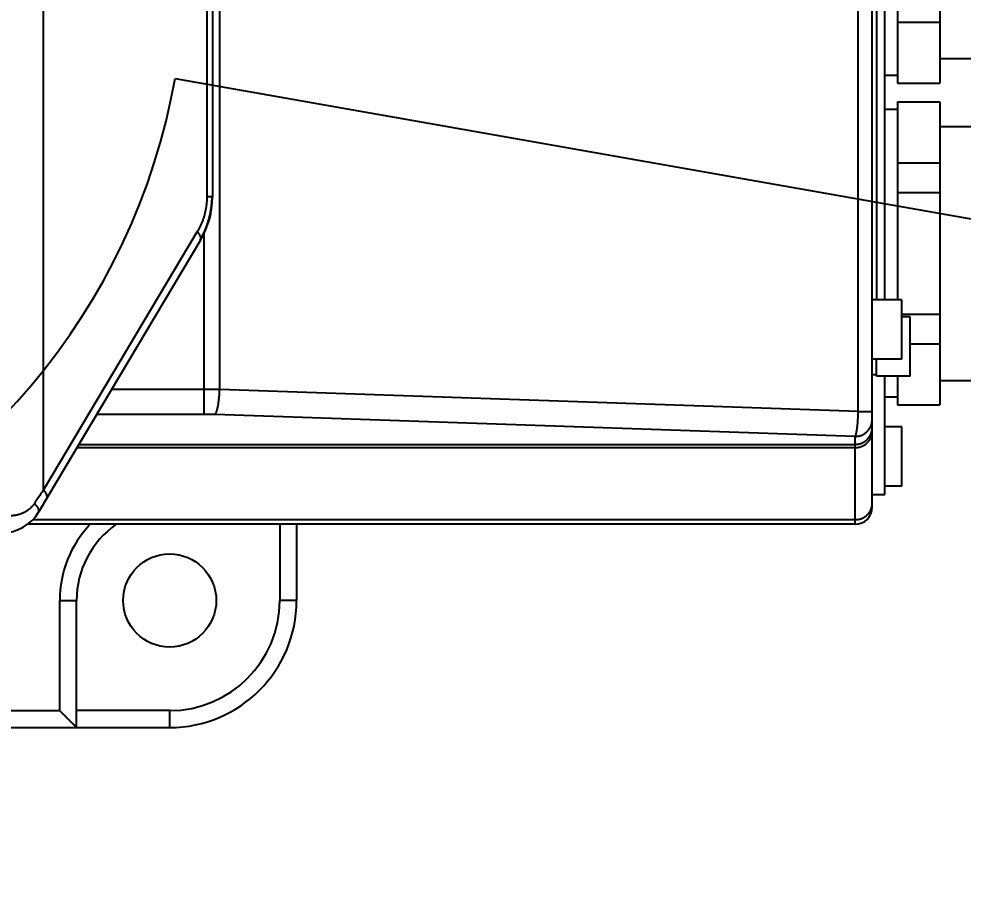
# Model space of a CAD drawing. Extents: x 0 to 4205, y 0 to 2970.
# Drawn here: x 2549.1 to 2660.7, y 2080.7 to 2184.1 of the extents above; entities that cross this region are included whole.
import ezdxf

# ---------------------------------------------------------------- set-up
doc = ezdxf.new("R2010")
doc.units = 0
doc.header["$LTSCALE"] = 231.275
doc.header["$PDMODE"] = 3
doc.header["$PDSIZE"] = 0.3125
doc.layers.get('0').update_dxf_attribs({"linetype": 'CONTINUOUS'})
doc.layers.get('Defpoints').update_dxf_attribs({"linetype": 'CONTINUOUS'})
doc.layers.add('5_ALL_CURVE', color=7, linetype='CONTINUOUS')
doc.layers.add('95_ALL_DIM', color=7, linetype='CONTINUOUS')
doc.styles.get("Standard").update_dxf_attribs({"font": 'txt', "width": 0.8})
doc.dimstyles.new('DIMSTYLE_1', dxfattribs={"dimtxt": 20, "dimasz": 7.5, "dimexe": 0.18, "dimexo": 0.0625, "dimgap": 0.09, "dimtad": 1, "dimdec": 3, "dimdsep": 46, "dimtxsty": 'Standard', "dimblk": 'OPEN', "dimblk1": 'OPEN', "dimblk2": 'OPEN', "dimcen": 0.09, "dimadec": 0, "dimazin": 0, "dimtp": 0.001, "dimtm": 0.001, "dimtfac": 1, "dimtdec": 3, "dimtofl": 0, "dimtmove": 0, "dimatfit": 3, "dimldrblk": 'OPEN', "dimfxl": 1, "dimtolj": 1, "dimarcsym": 0})
doc.dimstyles.new('DIMSTYLE_2', dxfattribs={"dimtxt": 20, "dimasz": 7.5, "dimexe": 0.18, "dimexo": 0.0625, "dimgap": 0.09, "dimtad": 1, "dimdec": 3, "dimdsep": 46, "dimtxsty": 'Standard', "dimblk": 'OPEN', "dimblk1": 'OPEN', "dimblk2": 'OPEN', "dimcen": 0.09, "dimadec": 0, "dimazin": 0, "dimtp": 0.5, "dimtm": 0.5, "dimtfac": 1, "dimtdec": 3, "dimtofl": 0, "dimtmove": 0, "dimatfit": 3, "dimldrblk": 'OPEN', "dimfxl": 1, "dimtolj": 1, "dimarcsym": 0})

# ---------------------------------------------------------------- blocks, each defined once
blk = doc.blocks.new('_OPEN')
at = {"color": 0, "linetype": 'ByBlock'}
for p, q in [((0, 0), (-1, 0.233)), ((-1, -0.233), (0, 0)), ((-1, 0), (0, 0))]:
    blk.add_line(p, q, dxfattribs=at)
blk = doc.blocks.new('*D2')
at = {"layer": '95_ALL_DIM', "color": 0, "lineweight": -2, "transparency": 16777216}
blk.add_line((2668.06, 1949.16), (2841.31, 1711.82), dxfattribs=at)
at = {"layer": 'Defpoints', "color": 0, "transparency": 16777216}
for p in [(2491.97, 2190.38), (2845.73, 1705.76)]:
    blk.add_point(p, dxfattribs=at)
at = {"layer": '95_ALL_DIM', "color": 0, "lineweight": -2, "transparency": 16777216, "xscale": 7.5, "yscale": 7.5, "zscale": 7.5, "rotation": 306.1288348603687}
blk.add_blockref('_OPEN', (2845.73, 1705.76), dxfattribs=at)
at = {"layer": '95_ALL_DIM', "color": 0, "transparency": 16777216, "insert": (2691.98, 1933.5), "char_height": 20, "attachment_point": 5, "rotation": 306.1288}
blk.add_mtext('\\A1;R600', dxfattribs=at)
blk = doc.blocks.new('*D5')
at = {"layer": '95_ALL_DIM', "color": 0, "lineweight": -2, "transparency": 16777216}
for p, q in [((2069.4, 2190.38), (2100.43, 2190.38)), ((2912.14, 2116.29), (2877.55, 2122.39))]:
    blk.add_line(p, q, dxfattribs=at)
blk.add_arc((2491.97, 2190.38), 391.71, 181.097, 348.903, dxfattribs=at)
at = {"layer": 'Defpoints', "color": 0, "transparency": 16777216}
for p in [(2055.25, 2190.38), (2069.34, 2190.38), (2912.2, 2116.28), (3077.93, 2087.06), (2647.12, 1830.7)]:
    blk.add_point(p, dxfattribs=at)
at = {"layer": '95_ALL_DIM', "color": 0, "lineweight": -2, "transparency": 16777216, "xscale": 7.5, "yscale": 7.5, "zscale": 7.5}
for p, rotation in [((2100.25, 2190.38), 90.54851822042205), ((2877.73, 2122.36), 79.45148177957547)]:
    blk.add_blockref('_OPEN', p, dxfattribs=dict(at, rotation=rotation))
at = {"layer": '95_ALL_DIM', "color": 0, "transparency": 16777216, "insert": (2375, 1827.12), "char_height": 20, "attachment_point": 5, "rotation": 342.1518}
blk.add_mtext('\\A1;+170°', dxfattribs=at)
blk = doc.blocks.new('*D6')
at = {"layer": '95_ALL_DIM', "color": 0, "lineweight": -2, "transparency": 16777216}
for p, q in [((1983.33, 2190.38), (2013.32, 2190.38)), ((2995.12, 2190.38), (2970.61, 2190.38))]:
    blk.add_line(p, q, dxfattribs=at)
blk.add_arc((2491.97, 2190.38), 478.82, 180.8975, 359.1025, dxfattribs=at)
at = {"layer": 'Defpoints', "color": 0, "transparency": 16777216}
for p in [(1968.14, 2190.38), (1983.27, 2190.38), (2995.19, 2190.38), (3015.79, 2190.38), (2731.38, 1775.71)]:
    blk.add_point(p, dxfattribs=at)
at = {"layer": '95_ALL_DIM', "color": 0, "lineweight": -2, "transparency": 16777216, "xscale": 7.5, "yscale": 7.5, "zscale": 7.5}
for p, rotation in [((2013.14, 2190.38), 90.44872673715903), ((2970.79, 2190.38), 89.55119192681701)]:
    blk.add_blockref('_OPEN', p, dxfattribs=dict(at, rotation=rotation))
at = {"layer": '95_ALL_DIM', "color": 0, "transparency": 16777216, "insert": (2335.91, 1748.39), "char_height": 20, "attachment_point": 5, "rotation": 340.5532}
blk.add_mtext('\\A1;+180° *3', dxfattribs=at)

msp = doc.modelspace()

# ---------------------------------------------------------------- linework, layer by layer
for p, q in [((2649.9681, 2126.3795), (2649.9681, 2254.3795)), ((2552.0535, 2128.4532), (2552.0535, 2252.3058)), ((2648.3336, 2137.717), (2648.3336, 2243.0421)), ((2657.9681, 2212.2658), (2657.9681, 2176.4932)), ((2650.4681, 2198.1795), (2650.4681, 2150.8795)), ((2651.4681, 2150.8795), (2651.4681, 2191.1795)), ((2652.9681, 2191.1795), (2652.9681, 2176.4932)), ((2572.012, 2186.9775), (2572.012, 2163.0393)), ((2572.8741, 2140.2902), (2572.8741, 2187.4551)), ((2571.3573, 2185.1976), (2571.3573, 2163.0393)), ((2652.9681, 2183.687), (2657.9681, 2183.687)), ((2657.9681, 2179.3795), (2666.4681, 2179.3795)), ((2652.9681, 2177.3795), (2651.4681, 2177.3795)), ((2652.9681, 2176.4932), (2657.9681, 2176.4932)), ((2652.9681, 2174.2658), (2657.9681, 2174.2658)), ((2652.9681, 2174.2658), (2652.9681, 2150.8795)), ((2657.9681, 2174.2658), (2657.9681, 2138.4932)), ((2652.9681, 2173.3795), (2651.4681, 2173.3795)), ((2657.9681, 2171.3795), (2666.4681, 2171.3795)), ((2652.9681, 2167.0721), (2657.9681, 2167.0721)), ((2652.9681, 2163.5733), (2657.9681, 2163.5733)), ((2572.012, 2163.0393), (2571.3573, 2163.0393)), ((2570.229, 2158.943), (2552.0535, 2128.4532)), ((2570.6016, 2157.9189), (2551.4664, 2125.8193)), ((2571.0465, 2137.361), (2571.0465, 2158.8466)), ((2653.4681, 2150.8795), (2649.9681, 2150.8795)), ((2653.4681, 2143.8796), (2653.4681, 2150.8795)), ((2653.4681, 2149.1858), (2657.9681, 2149.1858)), ((2654.4681, 2148.8795), (2653.4681, 2148.8795)), ((2654.4681, 2141.8796), (2654.4681, 2148.8795)), ((2654.4681, 2145.687), (2657.9681, 2145.687)), ((2653.4681, 2143.8795), (2649.9681, 2143.8795)), ((2650.4681, 2141.8796), (2650.4681, 2143.8795)), ((2650.4681, 2142.0295), (2649.9681, 2142.0295)), ((2654.4681, 2141.8795), (2650.4681, 2141.8795)), ((2651.4681, 2127.8795), (2651.4681, 2141.8795)), ((2652.9681, 2141.8795), (2652.9681, 2138.4932)), ((2657.9681, 2141.3795), (2666.4681, 2141.3795)), ((2571.0465, 2140.3118), (2560.1056, 2140.3118)), ((2648.3336, 2137.717), (2572.8741, 2140.2902)), ((2652.9681, 2139.3795), (2651.4681, 2139.3795)), ((2648.3336, 2137.717), (2649.9681, 2137.717)), ((2652.9681, 2138.4932), (2657.9681, 2138.4932)), ((2571.0465, 2137.361), (2558.3466, 2137.361)), ((2647.9681, 2134.76), (2572.3258, 2137.3394)), ((2653.4681, 2135.8795), (2651.4681, 2135.8795)), ((2653.4681, 2128.8796), (2653.4681, 2135.8795)), ((2647.9681, 2124.3795), (2647.9681, 2134.76)), ((2556.0087, 2133.4391), (2647.9681, 2133.4391)), ((2556.2362, 2133.8207), (2647.9681, 2133.8207)), ((2653.4681, 2128.8795), (2651.4681, 2128.8795)), ((2649.9681, 2127.8795), (2651.4681, 2127.8795)), ((2647.9681, 2124.3795), (2550.1712, 2124.3795)), ((2647.9681, 2124.9252), (2550.7862, 2124.9252)), ((2579.9681, 2124.3795), (2579.9681, 2115.3795)), ((2581.9681, 2124.3795), (2581.9681, 2115.3795)), ((2553.9681, 2115.3795), (2555.9681, 2115.3795)), ((2553.9681, 2102.3795), (2553.9681, 2115.3795)), ((2555.9681, 2100.3795), (2555.9681, 2115.3795)), ((2581.9681, 2115.3795), (2579.9681, 2115.3795)), ((2530.4169, 2102.3795), (2553.9681, 2102.3795)), ((2566.9681, 2102.3795), (2555.9681, 2102.3795)), ((2566.9681, 2100.3795), (2566.9681, 2102.3795)), ((2529.3534, 2100.3795), (2566.9681, 2100.3795))]:
    msp.add_line(p, q)
msp.add_circle((2566.9681, 2115.3795), 5.5)
for centre, radius, start, end in [((2561.9681, 2163.0393), 10, 329.2, 360), ((2562.012, 2163.0393), 10, 329.199972, 0.000055), ((2547.1716, 2128.3795), 5, 269.999977, 329.2), ((2647.9681, 2126.3795), 2, 270, 360), ((2566.9681, 2115.3795), 13, 136.186939, 180), ((2566.9681, 2115.3795), 11, 125.095123, 180), ((2566.9681, 2115.3795), 15, 270, 360), ((2566.9681, 2115.3795), 13, 270, 360)]:
    msp.add_arc(centre, radius, start, end)
for points, start_tangent, end_tangent in [([(2571.3573, 2163.0393), (2571.35, 2162.6962), (2571.3277, 2162.3511), (2571.2902, 2162.0049), (2571.2373, 2161.6585), (2571.1688, 2161.3126), (2571.0844, 2160.9675), (2570.9838, 2160.6232), (2570.8666, 2160.2807), (2570.7329, 2159.9407), (2570.5822, 2159.6041), (2570.4144, 2159.2713), (2570.229, 2158.943)], (-0.00000181, -1), (-0.51204174, -0.85896057)), ([(2570.6016, 2157.9189), (2570.6305, 2157.9798), (2570.6484, 2158.0467), (2570.6551, 2158.1193), (2570.6505, 2158.1972), (2570.6349, 2158.2797), (2570.6081, 2158.3665), (2570.5704, 2158.4569), (2570.5221, 2158.5504), (2570.4633, 2158.6463), (2570.3946, 2158.7442), (2570.3163, 2158.8433), (2570.229, 2158.943)], (0.51204286, 0.8589599), (-0.67644153, 0.73649634)), ([(2572.8741, 2140.2902), (2572.5115, 2140.2979), (2572.147, 2140.304), (2571.7809, 2140.3083), (2571.4139, 2140.3109), (2571.0465, 2140.3118)], (-0.99971524, 0.02386296), (-1, 0.00000009)), ([(2572.3258, 2137.3394), (2572.3581, 2137.3752), (2572.3903, 2137.4208), (2572.4223, 2137.4761), (2572.454, 2137.5408), (2572.4852, 2137.6148), (2572.5159, 2137.6978), (2572.5459, 2137.7895), (2572.5753, 2137.8897), (2572.6037, 2137.9979), (2572.6313, 2138.1138), (2572.6578, 2138.2371), (2572.6832, 2138.3672), (2572.7073, 2138.5039), (2572.7302, 2138.6465), (2572.7518, 2138.7947), (2572.7719, 2138.9479), (2572.7905, 2139.1056), (2572.8075, 2139.2674), (2572.823, 2139.4325), (2572.8367, 2139.6005), (2572.8487, 2139.7709), (2572.859, 2139.943), (2572.8675, 2140.1163), (2572.8741, 2140.2902)], (0.72332104, 0.69051189), (0.03294348, 0.99945722)), ([(2647.9681, 2134.76), (2647.9896, 2134.7962), (2648.0111, 2134.8422), (2648.0325, 2134.8979), (2648.0536, 2134.9631), (2648.0744, 2135.0376), (2648.0949, 2135.1211), (2648.1149, 2135.2132), (2648.1345, 2135.3138), (2648.1535, 2135.4225), (2648.1718, 2135.5388), (2648.1895, 2135.6625), (2648.2064, 2135.793), (2648.2225, 2135.93), (2648.2378, 2136.0729), (2648.2521, 2136.2213), (2648.2655, 2136.3747), (2648.2779, 2136.5326), (2648.2893, 2136.6944), (2648.2995, 2136.8597), (2648.3087, 2137.0277), (2648.3167, 2137.198), (2648.3235, 2137.3701), (2648.3292, 2137.5432), (2648.3336, 2137.717)], (0.56804977, 0.82299421), (0.02196474, 0.99975875)), ([(2572.3258, 2137.3394), (2572.072, 2137.3472), (2571.8168, 2137.3532), (2571.5606, 2137.3576), (2571.3037, 2137.3602), (2571.0465, 2137.361)], (-0.99941909, 0.03408051), (-1, 0.0000001)), ([(2647.9681, 2134.76), (2648.0989, 2134.7642), (2648.2291, 2134.7768), (2648.3583, 2134.7978), (2648.4857, 2134.827), (2648.611, 2134.8644), (2648.7334, 2134.9097), (2648.8526, 2134.9628), (2648.9681, 2135.0235), (2649.0792, 2135.0915), (2649.1856, 2135.1665), (2649.2868, 2135.2481), (2649.3823, 2135.3361), (2649.4718, 2135.4301), (2649.5548, 2135.5296), (2649.631, 2135.6342), (2649.7001, 2135.7435), (2649.7618, 2135.8571), (2649.8158, 2135.9743), (2649.8619, 2136.0948), (2649.8999, 2136.218), (2649.9296, 2136.3434), (2649.951, 2136.4704), (2649.9638, 2136.5985), (2649.9681, 2136.7271)], (1, 0), (0, 1)), ([(2647.9681, 2133.8207), (2648.0937, 2133.8246), (2648.2187, 2133.8362), (2648.3428, 2133.8556), (2648.4655, 2133.8825), (2648.5861, 2133.917), (2648.7043, 2133.9589), (2648.8196, 2134.0079), (2648.9316, 2134.064), (2649.0397, 2134.1269), (2649.1436, 2134.1964), (2649.2429, 2134.2722), (2649.3372, 2134.3539), (2649.426, 2134.4413), (2649.5091, 2134.534), (2649.5861, 2134.6316), (2649.6567, 2134.7338), (2649.7207, 2134.8402), (2649.7777, 2134.9503), (2649.8276, 2135.0637), (2649.8702, 2135.18), (2649.9052, 2135.2987), (2649.9326, 2135.4193), (2649.9523, 2135.5413), (2649.9641, 2135.6644), (2649.9681, 2135.7879)], (1, 0), (0, 1)), ([(2647.9681, 2133.4391), (2648.0937, 2133.4428), (2648.2187, 2133.454), (2648.3428, 2133.4726), (2648.4655, 2133.4985), (2648.5861, 2133.5317), (2648.7043, 2133.5719), (2648.8196, 2133.6191), (2648.9316, 2133.673), (2649.0397, 2133.7335), (2649.1436, 2133.8002), (2649.2429, 2133.873), (2649.3372, 2133.9516), (2649.426, 2134.0356), (2649.5091, 2134.1247), (2649.5861, 2134.2186), (2649.6567, 2134.3168), (2649.7207, 2134.419), (2649.7777, 2134.5249), (2649.8276, 2134.6339), (2649.8702, 2134.7457), (2649.9052, 2134.8597), (2649.9326, 2134.9757), (2649.9523, 2135.093), (2649.9641, 2135.2112), (2649.9681, 2135.33)], (1, 0), (0, 1)), ([(2552.0535, 2128.4532), (2551.7051, 2127.9273), (2551.3497, 2127.3907), (2550.9872, 2126.8434)], (-0.55220892, -0.83370577), (-0.55220884, -0.83370582)), ([(2552.426, 2127.4291), (2552.455, 2127.49), (2552.4728, 2127.557), (2552.4795, 2127.6296), (2552.475, 2127.7074), (2552.4593, 2127.79), (2552.4325, 2127.8767), (2552.3949, 2127.9671), (2552.3465, 2128.0606), (2552.2878, 2128.1566), (2552.2191, 2128.2544), (2552.1408, 2128.3535), (2552.0535, 2128.4532)], (0.51204286, 0.8589599), (-0.67644153, 0.73649634)), ([(2550.9872, 2126.8434), (2550.8825, 2126.6953), (2550.7673, 2126.5518), (2550.6418, 2126.4136), (2550.5064, 2126.2813), (2550.3614, 2126.1558), (2550.2073, 2126.0376), (2550.0446, 2125.9276), (2549.874, 2125.8262), (2549.6964, 2125.7343), (2549.5126, 2125.6522), (2549.3234, 2125.5805), (2549.1297, 2125.5193), (2548.9323, 2125.4691), (2548.7321, 2125.4299), (2548.5301, 2125.4019), (2548.327, 2125.3851), (2548.124, 2125.3795)], (-0.5522119, -0.8337038), (-1, -0.00000138)), ([(2551.4664, 2125.8193), (2551.491, 2125.8723), (2551.505, 2125.9312), (2551.5085, 2125.9956), (2551.5014, 2126.0651), (2551.4837, 2126.1393), (2551.4555, 2126.2177), (2551.4171, 2126.2999), (2551.3685, 2126.3854), (2551.3102, 2126.4736), (2551.2425, 2126.5641), (2551.1658, 2126.6563), (2551.0805, 2126.7495), (2550.9872, 2126.8434)], (0.51204286, 0.8589599), (-0.71883004, 0.69518585)), ([(2647.9681, 2124.9252), (2648.0937, 2124.929), (2648.2187, 2124.9402), (2648.3428, 2124.9587), (2648.4655, 2124.9846), (2648.5861, 2125.0178), (2648.7043, 2125.058), (2648.8196, 2125.1052), (2648.9316, 2125.1591), (2649.0397, 2125.2196), (2649.1436, 2125.2864), (2649.2429, 2125.3592), (2649.3372, 2125.4377), (2649.426, 2125.5217), (2649.5091, 2125.6108), (2649.5861, 2125.7047), (2649.6567, 2125.8029), (2649.7207, 2125.9052), (2649.7777, 2126.011), (2649.8276, 2126.12), (2649.8702, 2126.2318), (2649.9052, 2126.3459), (2649.9326, 2126.4618), (2649.9523, 2126.5791), (2649.9641, 2126.6974), (2649.9681, 2126.8161)], (1, 0), (0, 1)), ([(2555.9681, 2100.3795), (2555.9605, 2100.3871), (2555.9513, 2100.3963), (2555.9387, 2100.4089), (2555.923, 2100.4246), (2555.9042, 2100.4434), (2555.8826, 2100.465), (2555.8583, 2100.4893), (2555.8316, 2100.516), (2555.8025, 2100.5451), (2555.7713, 2100.5763), (2555.738, 2100.6096), (2555.7029, 2100.6447), (2555.666, 2100.6816), (2555.6274, 2100.7202), (2555.5873, 2100.7603), (2555.5457, 2100.8019), (2555.5028, 2100.8448), (2555.4586, 2100.889), (2555.4133, 2100.9343), (2555.3668, 2100.9808), (2555.3193, 2101.0283), (2555.2709, 2101.0767), (2555.2215, 2101.1261), (2555.1713, 2101.1763), (2555.1204, 2101.2272), (2555.0687, 2101.2789), (2555.0164, 2101.3312), (2554.9635, 2101.3841), (2554.91, 2101.4376), (2554.856, 2101.4916), (2554.8016, 2101.546), (2554.7468, 2101.6008), (2554.6917, 2101.6559), (2554.6363, 2101.7113), (2554.5806, 2101.767), (2554.5248, 2101.8228), (2554.4688, 2101.8788), (2554.4128, 2101.9348), (2554.3567, 2101.9909), (2554.3007, 2102.0469), (2554.2447, 2102.1029), (2554.1889, 2102.1587), (2554.1332, 2102.2144), (2554.0779, 2102.2697), (2554.0228, 2102.3248), (2553.9681, 2102.3795)], (-0.70710678, 0.70710678), (-0.70710678, 0.70710678))]:
    msp.add_spline(points, degree=3, dxfattribs=dict(start_tangent=start_tangent, end_tangent=end_tangent))
at = {"layer": '5_ALL_CURVE'}
msp.add_line((2567.6013, 2177.0434), (2745.4576, 2145.6825), dxfattribs=at)
for radius, start in [(600, 10), (76.8, 229.062057), (257.4, 192.45286)]:
    msp.add_arc((2491.9681, 2190.3795), radius, start, 350, dxfattribs=at)

# ---------------------------------------------------------------- dimensions: what is measured, and where the dimension line sits
at = {"layer": '95_ALL_DIM'}
for base, line1, line2, text, picture, middle in [((2731.37951, 1775.7051), ((1983.27015, 2190.37953), (1968.14339, 2190.37953)), ((3015.79275, 2190.37879), (2995.18618, 2190.37882)), '+<> *3', '*D6', (2332.55179, 1738.87148)), ((2647.1182, 1830.7011), ((2069.3396, 2190.3795), (2055.2537, 2190.3795)), ((2912.1997, 2116.2814), (3077.9287, 2087.0589)), '+<>', '*D5', (2371.9092, 1817.5176))]:
    dim = msp.add_angular_dim_2l(base=base, line1=line1, line2=line2, text=text, dimstyle='DIMSTYLE_2', dxfattribs=at)
    dim.commit()
    dim.dimension.update_dxf_attribs({"geometry": picture, "text_midpoint": middle, "dimtype": 162})
dim = msp.add_radius_dim(center=(2491.9681, 2190.3795), mpoint=(2845.7298, 1705.7636), dimstyle='DIMSTYLE_1', dxfattribs=at)
dim.commit()
dim.dimension.update_dxf_attribs({"geometry": '*D2', "text_midpoint": (2683.8321, 1927.5463), "dimtype": 164})

doc.saveas('drawing.dxf')
